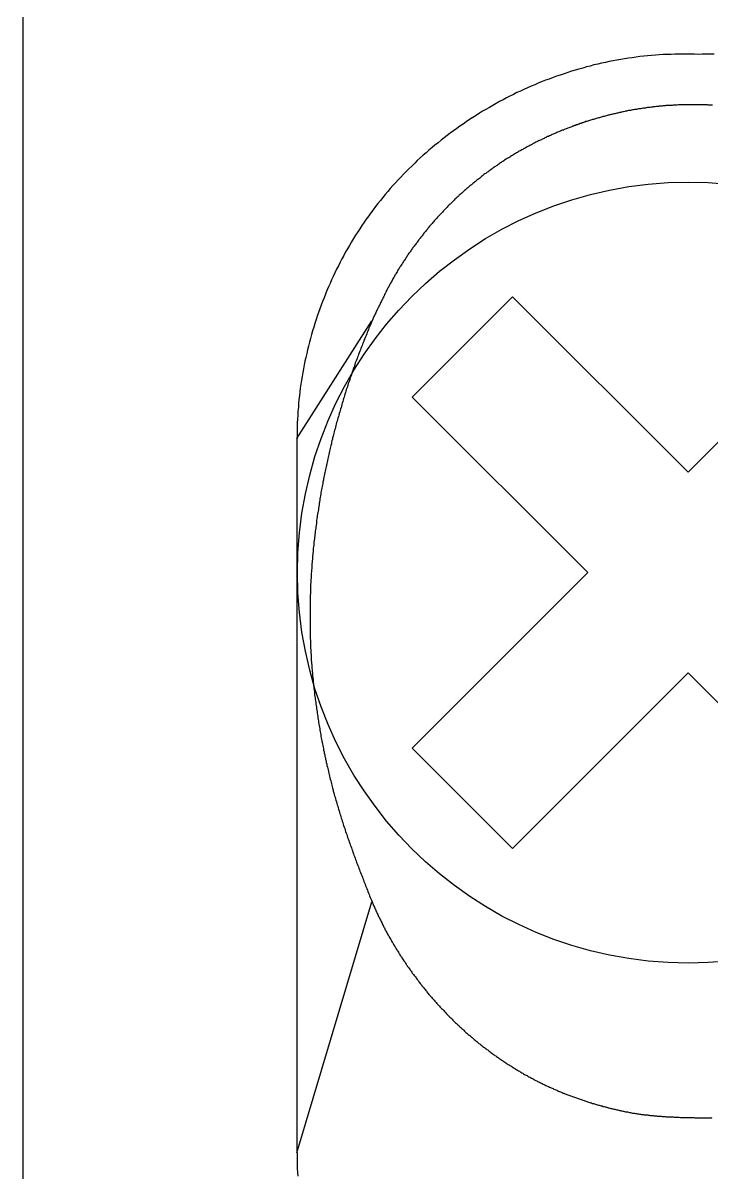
# Model space of a CAD drawing. Header units: millimetres. Extents: x 691 to 18605, y 670 to 10026.
# Drawn here: x 13432.33 to 13444.52, y 9720.44 to 9740.8 of the extents above; entities that cross this region are included whole.
import ezdxf

# ---------------------------------------------------------------- set-up
doc = ezdxf.new("R2010")
doc.units = ezdxf.units.MM

# ---------------------------------------------------------------- blocks, each defined once
blk = doc.blocks.new('FRENO DE BORNERA')
at = {"color": 251, "linetype": 'Continuous', "true_color": 0x636466}
for p, q in [((-2.3527, -28.4936), (-1.9017, -27.7852)), ((-2.3527, -32.7917), (-1.9017, -31.2802))]:
    blk.add_line(p, q, dxfattribs=at)
at = {"color": 9, "linetype": 'Continuous', "true_color": 0xc7c8ca}
blk.add_line((-2.3527, -28.4936), (-2.3527, -32.7917), dxfattribs=at)
blk.add_lwpolyline([(-4, 0), (4, 0), (4, -45), (-4, -45)], close=True, dxfattribs=at)
at = {"color": 9, "true_color": 0xc7c8ca}
for points in [[(-2.3523, -32.7911), (-2.3523, -32.8149), (-2.3523, -32.8387), (-2.3509, -32.8625), (-2.3509, -32.885), (-2.3496, -32.9088), (-2.3483, -32.9326)], [(0.1552, -26.1799), (0.1314, -26.1799), (0.1076, -26.1799), (0.0838, -26.1799), (0.0613, -26.1812), (0.0375, -26.1799), (0.0137, -26.1799), (-0.0101, -26.1799), (-0.0326, -26.1799), (-0.0564, -26.1799), (-0.0802, -26.1799), (-0.1027, -26.1812), (-0.1265, -26.1812), (-0.1503, -26.1826), (-0.1741, -26.1839), (-0.1966, -26.1852), (-0.2204, -26.1879), (-0.2442, -26.1905), (-0.2667, -26.1918), (-0.2905, -26.1945), (-0.313, -26.1984), (-0.3368, -26.2011), (-0.3593, -26.2037), (-0.3831, -26.2077), (-0.4055, -26.2117), (-0.4293, -26.2156), (-0.4518, -26.2196), (-0.4756, -26.2249), (-0.4981, -26.2302), (-0.5206, -26.2341), (-0.5444, -26.2394), (-0.5669, -26.2447), (-0.5894, -26.2513), (-0.6118, -26.2566), (-0.6343, -26.2632), (-0.6568, -26.2699), (-0.6793, -26.2765), (-0.7018, -26.2831), (-0.7243, -26.2897), (-0.7467, -26.2976), (-0.7692, -26.3056), (-0.7917, -26.3122), (-0.8129, -26.3201), (-0.8354, -26.3294), (-0.8578, -26.3373), (-0.879, -26.3452), (-0.9015, -26.3545), (-0.9226, -26.3637), (-0.9438, -26.373), (-0.9663, -26.3823), (-0.9874, -26.3915), (-1.0086, -26.4021), (-1.0298, -26.4114), (-1.0509, -26.4219), (-1.0721, -26.4325), (-1.0932, -26.4431), (-1.1131, -26.4537), (-1.1342, -26.4656), (-1.1554, -26.4762), (-1.1752, -26.4881), (-1.1951, -26.5), (-1.2162, -26.5119), (-1.2361, -26.5238), (-1.2559, -26.5357), (-1.2757, -26.5489), (-1.2956, -26.5608), (-1.3154, -26.574), (-1.3353, -26.5873), (-1.3538, -26.6005), (-1.3736, -26.6137), (-1.3921, -26.6269), (-1.412, -26.6415), (-1.4305, -26.6547), (-1.449, -26.6692), (-1.4675, -26.6838), (-1.486, -26.6983), (-1.5045, -26.7129), (-1.5231, -26.7274), (-1.5402, -26.742), (-1.5588, -26.7579), (-1.576, -26.7737), (-1.5931, -26.7883), (-1.6117, -26.8041), (-1.6289, -26.82), (-1.6447, -26.8359), (-1.6619, -26.8531), (-1.6791, -26.8689), (-1.695, -26.8861), (-1.7122, -26.902), (-1.728, -26.9192), (-1.7439, -26.9364), (-1.7598, -26.9536), (-1.7756, -26.9708), (-1.7915, -26.988), (-1.8061, -27.0065), (-1.8219, -27.0237), (-1.8365, -27.0422), (-1.851, -27.0607), (-1.8656, -27.0779), (-1.8801, -27.0964), (-1.8947, -27.1163), (-1.9079, -27.1348), (-1.9211, -27.1533), (-1.9357, -27.1718), (-1.9489, -27.1916), (-1.9621, -27.2115), (-1.9753, -27.23), (-1.9872, -27.2498), (-2.0005, -27.2697), (-2.0124, -27.2895), (-2.0243, -27.3093), (-2.0362, -27.3305), (-2.0481, -27.3503), (-2.06, -27.3702), (-2.0706, -27.3913), (-2.0825, -27.4112), (-2.093, -27.4323), (-2.1036, -27.4535), (-2.1142, -27.4746), (-2.1248, -27.4958), (-2.134, -27.517), (-2.1446, -27.5381), (-2.1539, -27.5593), (-2.1631, -27.5804), (-2.1724, -27.6029), (-2.1817, -27.6241), (-2.1896, -27.6453), (-2.1988, -27.6677), (-2.2068, -27.6902), (-2.2147, -27.7114), (-2.2227, -27.7339), (-2.2306, -27.7563), (-2.2372, -27.7775), (-2.2451, -27.8), (-2.2517, -27.8225), (-2.2584, -27.8449), (-2.265, -27.8674), (-2.2716, -27.8899), (-2.2769, -27.9137), (-2.2835, -27.9362), (-2.2888, -27.9587), (-2.2941, -27.9812), (-2.2994, -28.005), (-2.3046, -28.0275), (-2.3086, -28.0499), (-2.3139, -28.0737), (-2.3179, -28.0962), (-2.3218, -28.12), (-2.3258, -28.1425), (-2.3285, -28.1663), (-2.3324, -28.1888), (-2.3351, -28.2126), (-2.3377, -28.2364), (-2.3404, -28.2589), (-2.343, -28.2827), (-2.3443, -28.3065), (-2.347, -28.329), (-2.3483, -28.3528), (-2.3496, -28.3766), (-2.3509, -28.3991), (-2.3509, -28.4229), (-2.3523, -28.4467), (-2.3523, -28.4705), (-2.3523, -28.493)]]:
    blk.add_lwpolyline(points, dxfattribs=at)
at = {"color": 252, "true_color": 0x939598}
blk.add_lwpolyline([(0, -29.9036), (1.0556, -30.9592), (1.6594, -30.3554), (0.6038, -29.2998), (1.6594, -28.2442), (1.0556, -27.6405), (0, -28.6961), (-1.0556, -27.6405), (-1.6594, -28.2442), (-0.6038, -29.2998), (-1.6594, -30.3554), (-1.0556, -30.9592)], close=True, dxfattribs=at)
at = {"color": 251, "true_color": 0x636466}
for points in [[(0.0613, -26.4841, 0), (0.0547, -26.4841, 0), (0.0494, -26.4841, 0), (0.0428, -26.4841, 0), (0.0362, -26.4841, 0), (0.0309, -26.4841, 0), (0.0243, -26.4841, 0), (0.019, -26.4854, 0), (0.0124, -26.4854, 0), (0.0071, -26.4854, 0), (0.0005, -26.4854, 0), (-0.0048, -26.4854, 0), (-0.0114, -26.4854, 0), (-0.018, -26.4854, 0), (-0.0233, -26.4854, 0), (-0.0299, -26.4854, 0), (-0.0352, -26.4854, 0), (-0.0419, -26.4854, 0), (-0.0471, -26.4854, 0), (-0.0538, -26.4854, 0), (-0.059, -26.4854, 0), (-0.0657, -26.4867, 0), (-0.0723, -26.4867, 0), (-0.0776, -26.4867, 0), (-0.0842, -26.4867, 0), (-0.0895, -26.4867, 0), (-0.0961, -26.4881, 0), (-0.1014, -26.4881, 0), (-0.108, -26.4881, 0), (-0.1133, -26.4881, 0), (-0.1199, -26.4894, 0), (-0.1252, -26.4894, 0), (-0.1318, -26.4894, 0), (-0.1384, -26.4907, 0), (-0.1437, -26.4907, 0), (-0.1503, -26.4907, 0), (-0.1556, -26.492, 0), (-0.1622, -26.492, 0), (-0.1675, -26.4934, 0), (-0.1741, -26.4934, 0), (-0.1794, -26.4947, 0), (-0.186, -26.4947, 0), (-0.1913, -26.4947, 0), (-0.1979, -26.496, 0), (-0.2032, -26.496, 0), (-0.2098, -26.4973, 0), (-0.2151, -26.4986, 0), (-0.2217, -26.4986, 0), (-0.2283, -26.5, 0), (-0.2336, -26.5, 0), (-0.2402, -26.5013, 0), (-0.2455, -26.5013, 0), (-0.2521, -26.5026, 0), (-0.2574, -26.5039, 0), (-0.264, -26.5039, 0), (-0.2693, -26.5053, 0), (-0.2759, -26.5066, 0), (-0.2812, -26.5066, 0), (-0.2878, -26.5079, 0), (-0.2931, -26.5092, 0), (-0.2997, -26.5092, 0), (-0.305, -26.5105, 0), (-0.3116, -26.5119, 0), (-0.3169, -26.5132, 0), (-0.3235, -26.5132, 0), (-0.3288, -26.5145, 0), (-0.3354, -26.5158, 0), (-0.3407, -26.5172, 0), (-0.3473, -26.5185, 0), (-0.3526, -26.5198, 0), (-0.3593, -26.5198, 0), (-0.3645, -26.5211, 0), (-0.3698, -26.5224, 0), (-0.3764, -26.5238, 0), (-0.3817, -26.5251, 0), (-0.3883, -26.5264, 0), (-0.3936, -26.5277, 0), (-0.4002, -26.5291, 0), (-0.4055, -26.5304, 0), (-0.4122, -26.5317, 0), (-0.4174, -26.533, 0), (-0.4241, -26.5344, 0), (-0.4293, -26.5357, 0), (-0.4346, -26.537, 0), (-0.4412, -26.5383, 0), (-0.4465, -26.5396, 0), (-0.4531, -26.541, 0), (-0.4584, -26.5423, 0), (-0.4651, -26.5436, 0), (-0.4703, -26.5449, 0), (-0.4756, -26.5463, 0), (-0.4822, -26.5476, 0), (-0.4875, -26.5489, 0), (-0.4941, -26.5502, 0), (-0.4994, -26.5529, 0), (-0.506, -26.5542, 0), (-0.5113, -26.5555, 0), (-0.5166, -26.5568, 0), (-0.5232, -26.5582, 0), (-0.5285, -26.5608, 0), (-0.5338, -26.5621, 0), (-0.5404, -26.5634, 0), (-0.5457, -26.5648, 0), (-0.5523, -26.5674, 0), (-0.5576, -26.5687, 0), (-0.5629, -26.5701, 0), (-0.5695, -26.5727, 0), (-0.5748, -26.574, 0), (-0.5801, -26.5753, 0), (-0.5867, -26.578, 0), (-0.592, -26.5793, 0), (-0.5986, -26.5806, 0), (-0.6039, -26.5833, 0), (-0.6092, -26.5846, 0), (-0.6158, -26.5859, 0), (-0.6211, -26.5886, 0), (-0.6264, -26.5899, 0), (-0.633, -26.5925, 0), (-0.6383, -26.5939, 0), (-0.6436, -26.5965, 0), (-0.6489, -26.5978, 0), (-0.6555, -26.6005, 0), (-0.6608, -26.6018, 0), (-0.6661, -26.6044, 0), (-0.6727, -26.6058, 0), (-0.678, -26.6084, 0), (-0.6833, -26.6097, 0), (-0.6899, -26.6124, 0), (-0.6952, -26.6137, 0), (-0.7005, -26.6163, 0), (-0.7057, -26.619, 0), (-0.7124, -26.6203, 0), (-0.7176, -26.623, 0), (-0.7229, -26.6243, 0), (-0.7282, -26.6269, 0), (-0.7348, -26.6296, 0), (-0.7401, -26.6309, 0), (-0.7454, -26.6335, 0), (-0.7507, -26.6362, 0), (-0.7573, -26.6375, 0), (-0.7626, -26.6402, 0), (-0.7679, -26.6428, 0), (-0.7732, -26.6454, 0), (-0.7785, -26.6468, 0), (-0.7851, -26.6494, 0), (-0.7904, -26.6521, 0), (-0.7957, -26.6547, 0), (-0.801, -26.6573, 0), (-0.8063, -26.6587, 0), (-0.8129, -26.6613, 0), (-0.8182, -26.664, 0), (-0.8234, -26.6666, 0), (-0.8287, -26.6692, 0), (-0.834, -26.6719, 0), (-0.8393, -26.6745, 0), (-0.8459, -26.6759, 0), (-0.8512, -26.6785, 0), (-0.8565, -26.6811, 0), (-0.8618, -26.6838, 0), (-0.8671, -26.6864, 0), (-0.8724, -26.6891, 0), (-0.8777, -26.6917, 0), (-0.883, -26.6944, 0), (-0.8896, -26.697, 0), (-0.8949, -26.6997, 0), (-0.9002, -26.7023, 0), (-0.9054, -26.705, 0), (-0.9107, -26.7076, 0), (-0.916, -26.7102, 0), (-0.9213, -26.7129, 0), (-0.9266, -26.7155, 0), (-0.9319, -26.7182, 0), (-0.9372, -26.7221, 0), (-0.9425, -26.7248, 0), (-0.9478, -26.7274, 0), (-0.9531, -26.7301, 0), (-0.9583, -26.7327, 0), (-0.9636, -26.7354, 0), (-0.9689, -26.738, 0), (-0.9742, -26.742, 0), (-0.9795, -26.7446, 0), (-0.9848, -26.7473, 0), (-0.9901, -26.7499, 0), (-0.9954, -26.7526, 0), (-1.0007, -26.7565, 0), (-1.006, -26.7592, 0), (-1.0112, -26.7618, 0), (-1.0165, -26.7645, 0), (-1.0218, -26.7684, 0), (-1.0271, -26.7711, 0), (-1.0324, -26.7737, 0), (-1.0377, -26.7777, 0), (-1.043, -26.7803, 0), (-1.0483, -26.783, 0), (-1.0536, -26.7869, 0), (-1.0575, -26.7896, 0), (-1.0628, -26.7922, 0), (-1.0681, -26.7962, 0), (-1.0734, -26.7989, 0), (-1.0787, -26.8028, 0), (-1.084, -26.8055, 0), (-1.0893, -26.8081, 0), (-1.0946, -26.8121, 0), (-1.0985, -26.8147, 0), (-1.1038, -26.8187, 0), (-1.1091, -26.8213, 0), (-1.1144, -26.8253, 0), (-1.1197, -26.8279, 0), (-1.1237, -26.8319, 0), (-1.1289, -26.8346, 0), (-1.1342, -26.8385, 0), (-1.1395, -26.8412, 0), (-1.1448, -26.8451, 0), (-1.1488, -26.8491, 0), (-1.1541, -26.8518, 0), (-1.1594, -26.8557, 0), (-1.1647, -26.8584, 0), (-1.1686, -26.8623, 0), (-1.1739, -26.8663, 0), (-1.1792, -26.8689, 0), (-1.1845, -26.8729, 0), (-1.1885, -26.8756, 0), (-1.1937, -26.8795, 0), (-1.199, -26.8835, 0), (-1.203, -26.8875, 0), (-1.2083, -26.8901, 0), (-1.2136, -26.8941, 0), (-1.2176, -26.898, 0), (-1.2228, -26.9007, 0), (-1.2281, -26.9047, 0), (-1.2321, -26.9086, 0), (-1.2374, -26.9126, 0), (-1.2427, -26.9152, 0), (-1.2466, -26.9192, 0), (-1.2519, -26.9232, 0), (-1.2559, -26.9271, 0), (-1.2612, -26.9311, 0), (-1.2652, -26.9337, 0), (-1.2705, -26.9377, 0), (-1.2757, -26.9417, 0), (-1.2797, -26.9456, 0), (-1.285, -26.9496, 0), (-1.289, -26.9536, 0), (-1.2943, -26.9576, 0), (-1.2982, -26.9615, 0), (-1.3035, -26.9655, 0), (-1.3075, -26.9681, 0), (-1.3128, -26.9721, 0), (-1.3167, -26.9761, 0), (-1.322, -26.98, 0), (-1.326, -26.984, 0), (-1.3313, -26.988, 0), (-1.3353, -26.9919, 0), (-1.3392, -26.9959, 0), (-1.3445, -26.9999, 0), (-1.3485, -27.0038, 0), (-1.3538, -27.0078, 0), (-1.3577, -27.0118, 0), (-1.3617, -27.0157, 0), (-1.367, -27.0197, 0), (-1.371, -27.025, 0), (-1.3763, -27.029, 0), (-1.3802, -27.0329, 0), (-1.3842, -27.0369, 0), (-1.3895, -27.0409, 0), (-1.3934, -27.0448, 0), (-1.3974, -27.0488, 0), (-1.4027, -27.0528, 0), (-1.4067, -27.0581, 0), (-1.4106, -27.062, 0), (-1.4146, -27.066, 0), (-1.4199, -27.07, 0), (-1.4239, -27.0739, 0), (-1.4278, -27.0779, 0), (-1.4318, -27.0832, 0), (-1.4371, -27.0872, 0), (-1.4411, -27.0911, 0), (-1.445, -27.0951, 0), (-1.449, -27.1004, 0), (-1.453, -27.1043, 0), (-1.4569, -27.1083, 0), (-1.4622, -27.1123, 0), (-1.4662, -27.1176, 0), (-1.4702, -27.1215, 0), (-1.4741, -27.1255, 0), (-1.4781, -27.1308, 0), (-1.4821, -27.1348, 0), (-1.486, -27.1387, 0), (-1.4913, -27.144, 0), (-1.4953, -27.148, 0), (-1.4992, -27.152, 0), (-1.5032, -27.1572, 0), (-1.5072, -27.1612, 0), (-1.5111, -27.1665, 0), (-1.5151, -27.1705, 0), (-1.5191, -27.1744, 0), (-1.5231, -27.1797, 0), (-1.527, -27.1837, 0), (-1.531, -27.189, 0), (-1.535, -27.193, 0), (-1.5389, -27.1982, 0), (-1.5429, -27.2022, 0), (-1.5469, -27.2062, 0), (-1.5508, -27.2115, 0), (-1.5548, -27.2154, 0), (-1.5588, -27.2207, 0), (-1.5627, -27.2247, 0), (-1.5654, -27.23, 0), (-1.5693, -27.234, 0), (-1.5733, -27.2392, 0), (-1.5773, -27.2445, 0), (-1.5812, -27.2485, 0), (-1.5852, -27.2538, 0), (-1.5892, -27.2578, 0), (-1.5931, -27.263, 0), (-1.5958, -27.267, 0), (-1.5998, -27.2723, 0), (-1.6037, -27.2763, 0), (-1.6077, -27.2816, 0), (-1.6117, -27.2869, 0), (-1.6156, -27.2908, 0), (-1.6183, -27.2961, 0), (-1.6222, -27.3001, 0), (-1.6262, -27.3054, 0), (-1.6302, -27.3107, 0), (-1.6328, -27.3146, 0), (-1.6368, -27.3199, 0), (-1.6408, -27.3252, 0), (-1.6447, -27.3292, 0), (-1.6474, -27.3345, 0), (-1.6513, -27.3398, 0), (-1.6553, -27.3437, 0), (-1.6579, -27.349, 0), (-1.6619, -27.3543, 0), (-1.6659, -27.3596, 0), (-1.6685, -27.3636, 0), (-1.6725, -27.3688, 0), (-1.6751, -27.3741, 0), (-1.6791, -27.3781, 0), (-1.6831, -27.3834, 0), (-1.6857, -27.3887, 0), (-1.6897, -27.394, 0), (-1.6923, -27.3993, 0), (-1.6963, -27.4032, 0), (-1.6989, -27.4085, 0), (-1.7029, -27.4138, 0), (-1.7056, -27.4191, 0), (-1.7095, -27.4244, 0), (-1.7122, -27.4284, 0), (-1.7161, -27.4337, 0), (-1.7188, -27.4389, 0), (-1.7227, -27.4442, 0), (-1.7254, -27.4495, 0), (-1.7294, -27.4548, 0), (-1.732, -27.4588, 0), (-1.736, -27.4641, 0), (-1.7386, -27.4694, 0), (-1.7413, -27.4746, 0), (-1.7452, -27.4799, 0), (-1.7479, -27.4852, 0), (-1.7505, -27.4905, 0), (-1.7545, -27.4958, 0), (-1.7571, -27.5011, 0), (-1.7598, -27.5064, 0), (-1.7637, -27.5104, 0), (-1.7664, -27.5156, 0), (-1.769, -27.5209, 0), (-1.7717, -27.5262, 0), (-1.7756, -27.5315, 0), (-1.7783, -27.5368, 0), (-1.7809, -27.5421, 0), (-1.7836, -27.5474, 0), (-1.7862, -27.5527, 0), (-1.7902, -27.558, 0), (-1.7928, -27.5633, 0), (-1.7955, -27.5685, 0), (-1.7981, -27.5738, 0), (-1.8008, -27.5791, 0), (-1.8034, -27.5844, 0), (-1.8061, -27.5897, 0), (-1.81, -27.595, 0), (-1.8127, -27.6003, 0), (-1.8153, -27.6056, 0), (-1.818, -27.6109, 0), (-1.8206, -27.6175, 0), (-1.8233, -27.6228, 0), (-1.8259, -27.6281, 0), (-1.8285, -27.6333, 0), (-1.8312, -27.6386, 0), (-1.8338, -27.6439, 0), (-1.8365, -27.6492, 0), (-1.8391, -27.6545, 0), (-1.8418, -27.6598, 0), (-1.8444, -27.6651, 0), (-1.8471, -27.6704, 0), (-1.8497, -27.6757, 0), (-1.8524, -27.6823, 0), (-1.855, -27.6876, 0), (-1.8576, -27.6929, 0), (-1.8603, -27.6982, 0), (-1.8629, -27.7034, 0), (-1.8656, -27.7087, 0), (-1.8682, -27.714, 0), (-1.8709, -27.7193, 0), (-1.8735, -27.7246, 0), (-1.8762, -27.7312, 0), (-1.8788, -27.7365, 0), (-1.8814, -27.7418, 0), (-1.8841, -27.7471, 0), (-1.8867, -27.7524, 0), (-1.8894, -27.7577, 0), (-1.892, -27.763, 0), (-1.8947, -27.7682, 0), (-1.896, -27.7749, 0), (-1.8986, -27.7801, 0), (-1.9013, -27.7854, 0)], [(0.1459, -26.4867, 0), (0.1393, -26.4867, 0), (0.1327, -26.4867, 0), (0.1274, -26.4867, 0), (0.1208, -26.4867, 0), (0.1155, -26.4854, 0), (0.1089, -26.4854, 0), (0.1036, -26.4854, 0), (0.097, -26.4854, 0), (0.0904, -26.4854, 0), (0.0851, -26.4854, 0), (0.0785, -26.4854, 0), (0.0732, -26.4854, 0), (0.0666, -26.4854, 0), (0.0613, -26.4841, 0)], [(-1.9013, -27.7854, 0), (-1.9053, -27.7934, 0), (-1.9092, -27.8026, 0), (-1.9119, -27.8119, 0), (-1.9158, -27.8198, 0), (-1.9198, -27.8291, 0), (-1.9224, -27.837, 0), (-1.9264, -27.8463, 0), (-1.9304, -27.8542, 0), (-1.933, -27.8635, 0), (-1.937, -27.8727, 0), (-1.941, -27.8807, 0), (-1.9436, -27.8899, 0), (-1.9476, -27.8978, 0), (-1.9515, -27.9071, 0), (-1.9542, -27.9164, 0), (-1.9582, -27.9243, 0), (-1.9608, -27.9336, 0), (-1.9648, -27.9415, 0), (-1.9687, -27.9507, 0), (-1.9714, -27.96, 0), (-1.9753, -27.9679, 0), (-1.978, -27.9772, 0), (-1.982, -27.9865, 0), (-1.9846, -27.9944, 0), (-1.9886, -28.0036, 0), (-1.9912, -28.0116, 0), (-1.9952, -28.0208, 0), (-1.9978, -28.0301, 0), (-2.0018, -28.038, 0), (-2.0044, -28.0473, 0), (-2.0071, -28.0565, 0), (-2.0111, -28.0658, 0), (-2.0137, -28.0737, 0), (-2.0163, -28.083, 0), (-2.0203, -28.0923, 0), (-2.023, -28.1002, 0), (-2.0256, -28.1094, 0), (-2.0296, -28.1187, 0), (-2.0322, -28.1266, 0), (-2.0349, -28.1359, 0), (-2.0375, -28.1452, 0), (-2.0415, -28.1544, 0), (-2.0441, -28.1623, 0), (-2.0468, -28.1716, 0), (-2.0494, -28.1809, 0), (-2.0521, -28.1901, 0), (-2.056, -28.1981, 0), (-2.0587, -28.2073, 0), (-2.0613, -28.2166, 0), (-2.064, -28.2258, 0), (-2.0666, -28.2351, 0), (-2.0692, -28.243, 0), (-2.0719, -28.2523, 0), (-2.0745, -28.2615, 0), (-2.0772, -28.2708, 0), (-2.0798, -28.2801, 0), (-2.0825, -28.288, 0), (-2.0851, -28.2972, 0), (-2.0878, -28.3065, 0), (-2.0904, -28.3158, 0), (-2.093, -28.325, 0), (-2.0957, -28.333, 0), (-2.0983, -28.3422, 0), (-2.101, -28.3515, 0), (-2.1036, -28.3607, 0), (-2.1063, -28.37, 0), (-2.1089, -28.3792, 0), (-2.1116, -28.3885, 0), (-2.1142, -28.3964, 0), (-2.1169, -28.4057, 0), (-2.1182, -28.4149, 0), (-2.1208, -28.4242, 0), (-2.1235, -28.4335, 0), (-2.1261, -28.4427, 0), (-2.1288, -28.452, 0), (-2.1301, -28.4599, 0), (-2.1327, -28.4692, 0), (-2.1354, -28.4784, 0), (-2.138, -28.4877, 0), (-2.1393, -28.4969, 0), (-2.142, -28.5062, 0), (-2.1446, -28.5155, 0), (-2.1459, -28.5247, 0), (-2.1486, -28.534, 0), (-2.1512, -28.5419, 0), (-2.1526, -28.5512, 0), (-2.1552, -28.5604, 0), (-2.1579, -28.5697, 0), (-2.1592, -28.5789, 0), (-2.1618, -28.5882, 0), (-2.1631, -28.5975, 0), (-2.1658, -28.6067, 0), (-2.1671, -28.616, 0), (-2.1698, -28.6252, 0), (-2.1711, -28.6345, 0), (-2.1737, -28.6437, 0), (-2.175, -28.653, 0), (-2.1777, -28.6623, 0), (-2.179, -28.6702, 0), (-2.1817, -28.6794, 0), (-2.183, -28.6887, 0), (-2.1856, -28.698, 0), (-2.1869, -28.7072, 0), (-2.1883, -28.7165, 0), (-2.1909, -28.7257, 0), (-2.1922, -28.735, 0), (-2.1936, -28.7442, 0), (-2.1962, -28.7535, 0), (-2.1975, -28.7628, 0), (-2.1988, -28.772, 0), (-2.2015, -28.7813, 0), (-2.2028, -28.7905, 0), (-2.2041, -28.7998, 0), (-2.2068, -28.8091, 0), (-2.2081, -28.8183, 0), (-2.2094, -28.8276, 0), (-2.2108, -28.8368, 0), (-2.2121, -28.8461, 0), (-2.2147, -28.8553, 0), (-2.216, -28.8646, 0), (-2.2174, -28.8739, 0), (-2.2187, -28.8831, 0), (-2.22, -28.8924, 0), (-2.2213, -28.9016, 0), (-2.2227, -28.9109, 0), (-2.224, -28.9201, 0), (-2.2253, -28.9294, 0), (-2.2266, -28.9387, 0), (-2.2293, -28.9479, 0), (-2.2306, -28.9572, 0), (-2.2319, -28.9664, 0), (-2.2332, -28.9757, 0), (-2.2346, -28.9849, 0), (-2.2346, -28.9942, 0), (-2.2359, -29.0035, 0), (-2.2372, -29.014, 0), (-2.2385, -29.0233, 0), (-2.2398, -29.0326, 0), (-2.2412, -29.0418, 0), (-2.2425, -29.0511, 0), (-2.2438, -29.0603, 0), (-2.2451, -29.0696, 0), (-2.2451, -29.0788, 0), (-2.2465, -29.0881, 0), (-2.2478, -29.0974, 0), (-2.2491, -29.1066, 0), (-2.2504, -29.1159, 0), (-2.2504, -29.1251, 0), (-2.2517, -29.1344, 0), (-2.2531, -29.1436, 0), (-2.2544, -29.1529, 0), (-2.2544, -29.1622, 0), (-2.2557, -29.1727, 0), (-2.257, -29.182, 0), (-2.257, -29.1913, 0), (-2.2584, -29.2005, 0), (-2.2597, -29.2098, 0), (-2.2597, -29.219, 0), (-2.261, -29.2283, 0), (-2.261, -29.2375, 0), (-2.2623, -29.2468, 0), (-2.2623, -29.2561, 0), (-2.2637, -29.2653, 0), (-2.2637, -29.2746, 0), (-2.265, -29.2838, 0), (-2.265, -29.2944, 0), (-2.2663, -29.3037, 0), (-2.2663, -29.3129, 0), (-2.2676, -29.3222, 0), (-2.2676, -29.3314, 0), (-2.2689, -29.3407, 0), (-2.2689, -29.35, 0), (-2.2689, -29.3592, 0), (-2.2703, -29.3685, 0), (-2.2703, -29.3777, 0), (-2.2703, -29.3883, 0), (-2.2716, -29.3976, 0), (-2.2716, -29.4068, 0), (-2.2716, -29.4161, 0), (-2.2716, -29.4253, 0), (-2.2729, -29.4346, 0), (-2.2729, -29.4439, 0), (-2.2729, -29.4531, 0), (-2.2729, -29.4624, 0), (-2.2729, -29.4716, 0), (-2.2742, -29.4822, 0), (-2.2742, -29.4915, 0), (-2.2742, -29.5007, 0), (-2.2742, -29.51, 0), (-2.2742, -29.5192, 0), (-2.2742, -29.5285, 0), (-2.2742, -29.5377, 0), (-2.2742, -29.547, 0), (-2.2742, -29.5563, 0), (-2.2742, -29.5655, 0), (-2.2742, -29.5761, 0), (-2.2742, -29.5854, 0), (-2.2742, -29.5946, 0), (-2.2742, -29.6039, 0), (-2.2742, -29.6131, 0), (-2.2742, -29.6224, 0), (-2.2742, -29.6316, 0), (-2.2742, -29.6409, 0), (-2.2742, -29.6502, 0), (-2.2729, -29.6607, 0), (-2.2729, -29.67, 0), (-2.2729, -29.6793, 0), (-2.2729, -29.6885, 0), (-2.2729, -29.6978, 0), (-2.2716, -29.707, 0), (-2.2716, -29.7163, 0), (-2.2716, -29.7255, 0), (-2.2703, -29.7348, 0), (-2.2703, -29.7441, 0), (-2.2703, -29.7546, 0), (-2.2689, -29.7639, 0), (-2.2689, -29.7732, 0), (-2.2689, -29.7824, 0), (-2.2676, -29.7917, 0), (-2.2676, -29.8009, 0), (-2.2663, -29.8102, 0), (-2.2663, -29.8194, 0), (-2.2663, -29.8287, 0), (-2.265, -29.838, 0), (-2.265, -29.8472, 0), (-2.2637, -29.8565, 0), (-2.2623, -29.8671, 0), (-2.2623, -29.8763, 0), (-2.261, -29.8856, 0), (-2.261, -29.8948, 0), (-2.2597, -29.9041, 0), (-2.2584, -29.9133, 0), (-2.2584, -29.9226, 0), (-2.257, -29.9319, 0), (-2.2557, -29.9411, 0), (-2.2557, -29.9504, 0), (-2.2544, -29.9596, 0), (-2.2531, -29.9689, 0), (-2.2531, -29.9781, 0), (-2.2517, -29.9887, 0), (-2.2504, -29.998, 0), (-2.2491, -30.0072, 0), (-2.2478, -30.0165, 0), (-2.2478, -30.0258, 0), (-2.2465, -30.035, 0), (-2.2451, -30.0443, 0), (-2.2438, -30.0535, 0), (-2.2425, -30.0628, 0), (-2.2412, -30.072, 0), (-2.2398, -30.0813, 0), (-2.2385, -30.0906, 0), (-2.2372, -30.0998, 0), (-2.2359, -30.1091, 0), (-2.2346, -30.1183, 0), (-2.2332, -30.1276, 0), (-2.2319, -30.1368, 0), (-2.2306, -30.1461, 0), (-2.2293, -30.1554, 0), (-2.2279, -30.1646, 0), (-2.2266, -30.1739, 0), (-2.2253, -30.1831, 0), (-2.224, -30.1924, 0), (-2.2227, -30.2016, 0), (-2.2213, -30.2109, 0), (-2.2187, -30.2202, 0), (-2.2174, -30.2294, 0), (-2.216, -30.2387, 0), (-2.2147, -30.2479, 0), (-2.2134, -30.2572, 0), (-2.2108, -30.2664, 0), (-2.2094, -30.2757, 0), (-2.2081, -30.285, 0), (-2.2068, -30.2942, 0), (-2.2041, -30.3035, 0), (-2.2028, -30.3127, 0), (-2.2015, -30.322, 0), (-2.1988, -30.3312, 0), (-2.1975, -30.3405, 0), (-2.1949, -30.3498, 0), (-2.1936, -30.359, 0), (-2.1922, -30.3683, 0), (-2.1896, -30.3775, 0), (-2.1883, -30.3868, 0), (-2.1856, -30.3961, 0), (-2.1843, -30.4053, 0), (-2.1817, -30.4146, 0), (-2.1803, -30.4238, 0), (-2.1777, -30.4331, 0), (-2.1764, -30.4423, 0), (-2.1737, -30.4516, 0), (-2.1724, -30.4609, 0), (-2.1698, -30.4701, 0), (-2.1671, -30.4794, 0), (-2.1658, -30.4873, 0), (-2.1631, -30.4966, 0), (-2.1618, -30.5058, 0), (-2.1592, -30.5151, 0), (-2.1565, -30.5243, 0), (-2.1552, -30.5336, 0), (-2.1526, -30.5428, 0), (-2.1499, -30.5521, 0), (-2.1473, -30.5614, 0), (-2.1459, -30.5706, 0), (-2.1433, -30.5786, 0), (-2.1407, -30.5878, 0), (-2.138, -30.5971, 0), (-2.1354, -30.6063, 0), (-2.134, -30.6156, 0), (-2.1314, -30.6248, 0), (-2.1288, -30.6341, 0), (-2.1261, -30.642, 0), (-2.1235, -30.6513, 0), (-2.1208, -30.6606, 0), (-2.1182, -30.6698, 0), (-2.1155, -30.6791, 0), (-2.1129, -30.6883, 0), (-2.1102, -30.6963, 0), (-2.1076, -30.7055, 0), (-2.105, -30.7148, 0), (-2.1023, -30.724, 0), (-2.0997, -30.7333, 0), (-2.097, -30.7425, 0), (-2.0944, -30.7505, 0), (-2.0917, -30.7597, 0), (-2.0891, -30.769, 0), (-2.0864, -30.7783, 0), (-2.0838, -30.7862, 0), (-2.0811, -30.7954, 0), (-2.0772, -30.8047, 0), (-2.0745, -30.814, 0), (-2.0719, -30.8219, 0), (-2.0692, -30.8312, 0), (-2.0653, -30.8404, 0), (-2.0626, -30.8497, 0), (-2.06, -30.8576, 0), (-2.0573, -30.8669, 0), (-2.0534, -30.8761, 0), (-2.0507, -30.8841, 0), (-2.0481, -30.8933, 0), (-2.0441, -30.9026, 0), (-2.0415, -30.9118, 0), (-2.0388, -30.9198, 0), (-2.0349, -30.929, 0), (-2.0322, -30.9383, 0), (-2.0296, -30.9462, 0), (-2.0256, -30.9555, 0), (-2.023, -30.9647, 0), (-2.019, -30.9727, 0), (-2.0163, -30.9819, 0), (-2.0124, -30.9912, 0), (-2.0097, -30.9991, 0), (-2.0071, -31.0084, 0), (-2.0031, -31.0176, 0), (-2.0005, -31.0256, 0), (-1.9965, -31.0348, 0), (-1.9939, -31.0441, 0), (-1.9899, -31.052, 0), (-1.9872, -31.0613, 0), (-1.9833, -31.0705, 0), (-1.9806, -31.0785, 0), (-1.9767, -31.0877, 0), (-1.974, -31.097, 0), (-1.9701, -31.1049, 0), (-1.9661, -31.1142, 0), (-1.9634, -31.1221, 0), (-1.9595, -31.1314, 0), (-1.9568, -31.1406, 0), (-1.9529, -31.1486, 0), (-1.9502, -31.1578, 0), (-1.9463, -31.1671, 0), (-1.9423, -31.175, 0), (-1.9396, -31.1843, 0), (-1.9357, -31.1922, 0), (-1.933, -31.2015, 0), (-1.9291, -31.2107, 0), (-1.9264, -31.2186, 0), (-1.9224, -31.2279, 0), (-1.9185, -31.2358, 0), (-1.9158, -31.2451, 0), (-1.9119, -31.2544, 0), (-1.9092, -31.2623, 0), (-1.9053, -31.2715, 0), (-1.9013, -31.2808, 0)], [(-1.9013, -31.2808, 0), (-1.8986, -31.2861, 0), (-1.8973, -31.2914, 0), (-1.8947, -31.2967, 0), (-1.892, -31.302, 0), (-1.8894, -31.3073, 0), (-1.8867, -31.3125, 0), (-1.8841, -31.3192, 0), (-1.8814, -31.3244, 0), (-1.8788, -31.3297, 0), (-1.8775, -31.335, 0), (-1.8748, -31.3403, 0), (-1.8722, -31.3456, 0), (-1.8695, -31.3509, 0), (-1.8669, -31.3575, 0), (-1.8643, -31.3628, 0), (-1.8616, -31.3681, 0), (-1.859, -31.3734, 0), (-1.8563, -31.3787, 0), (-1.8537, -31.384, 0), (-1.851, -31.3892, 0), (-1.8484, -31.3945, 0), (-1.8457, -31.3998, 0), (-1.8431, -31.4051, 0), (-1.8405, -31.4117, 0), (-1.8378, -31.417, 0), (-1.8352, -31.4223, 0), (-1.8325, -31.4276, 0), (-1.8299, -31.4329, 0), (-1.8272, -31.4382, 0), (-1.8246, -31.4435, 0), (-1.8219, -31.4488, 0), (-1.818, -31.4541, 0), (-1.8153, -31.4593, 0), (-1.8127, -31.4646, 0), (-1.81, -31.4699, 0), (-1.8074, -31.4752, 0), (-1.8047, -31.4805, 0), (-1.8008, -31.4858, 0), (-1.7981, -31.4911, 0), (-1.7955, -31.4964, 0), (-1.7928, -31.5017, 0), (-1.7889, -31.507, 0), (-1.7862, -31.5122, 0), (-1.7836, -31.5175, 0), (-1.7809, -31.5228, 0), (-1.777, -31.5268, 0), (-1.7743, -31.5321, 0), (-1.7717, -31.5374, 0), (-1.7677, -31.5427, 0), (-1.7651, -31.5479, 0), (-1.7624, -31.5532, 0), (-1.7585, -31.5585, 0), (-1.7558, -31.5638, 0), (-1.7518, -31.5691, 0), (-1.7492, -31.5744, 0), (-1.7466, -31.5784, 0), (-1.7426, -31.5837, 0), (-1.7399, -31.5889, 0), (-1.736, -31.5942, 0), (-1.7333, -31.5995, 0), (-1.7294, -31.6048, 0), (-1.7267, -31.6101, 0), (-1.7241, -31.6141, 0), (-1.7201, -31.6194, 0), (-1.7175, -31.6247, 0), (-1.7135, -31.6299, 0), (-1.7108, -31.6352, 0), (-1.7069, -31.6392, 0), (-1.7029, -31.6445, 0), (-1.7003, -31.6498, 0), (-1.6963, -31.6551, 0), (-1.6937, -31.659, 0), (-1.6897, -31.6643, 0), (-1.687, -31.6696, 0), (-1.6831, -31.6749, 0), (-1.6791, -31.6789, 0), (-1.6765, -31.6842, 0), (-1.6725, -31.6895, 0), (-1.6698, -31.6947, 0), (-1.6659, -31.6987, 0), (-1.6619, -31.704, 0), (-1.6593, -31.7093, 0), (-1.6553, -31.7133, 0), (-1.6513, -31.7186, 0), (-1.6487, -31.7238, 0), (-1.6447, -31.7278, 0), (-1.6408, -31.7331, 0), (-1.6368, -31.7384, 0), (-1.6341, -31.7424, 0), (-1.6302, -31.7476, 0), (-1.6262, -31.7529, 0), (-1.6222, -31.7569, 0), (-1.6196, -31.7622, 0), (-1.6156, -31.7662, 0), (-1.6117, -31.7715, 0), (-1.6077, -31.7767, 0), (-1.6037, -31.7807, 0), (-1.6011, -31.786, 0), (-1.5971, -31.79, 0), (-1.5931, -31.7953, 0), (-1.5892, -31.7992, 0), (-1.5852, -31.8045, 0), (-1.5812, -31.8085, 0), (-1.5773, -31.8138, 0), (-1.5746, -31.8191, 0), (-1.5707, -31.823, 0), (-1.5667, -31.8283, 0), (-1.5627, -31.8323, 0), (-1.5588, -31.8376, 0), (-1.5548, -31.8415, 0), (-1.5508, -31.8455, 0), (-1.5469, -31.8508, 0), (-1.5429, -31.8548, 0), (-1.5389, -31.8601, 0), (-1.535, -31.864, 0), (-1.531, -31.8693, 0), (-1.527, -31.8733, 0), (-1.5231, -31.8786, 0), (-1.5191, -31.8825, 0), (-1.5151, -31.8865, 0), (-1.5111, -31.8918, 0), (-1.5072, -31.8958, 0), (-1.5032, -31.9011, 0), (-1.4992, -31.905, 0), (-1.4953, -31.909, 0), (-1.4913, -31.9143, 0), (-1.4873, -31.9182, 0), (-1.4834, -31.9222, 0), (-1.4781, -31.9275, 0), (-1.4741, -31.9315, 0), (-1.4702, -31.9354, 0), (-1.4662, -31.9407, 0), (-1.4622, -31.9447, 0), (-1.4582, -31.9487, 0), (-1.4543, -31.954, 0), (-1.449, -31.9579, 0), (-1.445, -31.9619, 0), (-1.4411, -31.9659, 0), (-1.4371, -31.9711, 0), (-1.4331, -31.9751, 0), (-1.4278, -31.9791, 0), (-1.4239, -31.9831, 0), (-1.4199, -31.987, 0), (-1.4159, -31.9923, 0), (-1.412, -31.9963, 0), (-1.4067, -32.0002, 0), (-1.4027, -32.0042, 0), (-1.3987, -32.0082, 0), (-1.3934, -32.0121, 0), (-1.3895, -32.0174, 0), (-1.3855, -32.0214, 0), (-1.3802, -32.0254, 0), (-1.3763, -32.0293, 0), (-1.3723, -32.0333, 0), (-1.367, -32.0373, 0), (-1.363, -32.0412, 0), (-1.3591, -32.0452, 0), (-1.3538, -32.0492, 0), (-1.3498, -32.0531, 0), (-1.3458, -32.0584, 0), (-1.3405, -32.0624, 0), (-1.3366, -32.0664, 0), (-1.3313, -32.0703, 0), (-1.3273, -32.0743, 0), (-1.3234, -32.0783, 0), (-1.3181, -32.0822, 0), (-1.3141, -32.0862, 0), (-1.3088, -32.0902, 0), (-1.3048, -32.0941, 0), (-1.2995, -32.0981, 0), (-1.2956, -32.1008, 0), (-1.2903, -32.1047, 0), (-1.2863, -32.1087, 0), (-1.281, -32.1127, 0), (-1.2771, -32.1166, 0), (-1.2718, -32.1206, 0), (-1.2678, -32.1246, 0), (-1.2625, -32.1285, 0), (-1.2586, -32.1325, 0), (-1.2533, -32.1351, 0), (-1.2493, -32.1391, 0), (-1.244, -32.1431, 0), (-1.2387, -32.147, 0), (-1.2347, -32.151, 0), (-1.2295, -32.155, 0), (-1.2255, -32.1576, 0), (-1.2202, -32.1616, 0), (-1.2149, -32.1656, 0), (-1.2109, -32.1695, 0), (-1.2057, -32.1722, 0), (-1.2017, -32.1761, 0), (-1.1964, -32.1801, 0), (-1.1911, -32.1841, 0), (-1.1871, -32.1867, 0), (-1.1818, -32.1907, 0), (-1.1766, -32.1947, 0), (-1.1726, -32.1973, 0), (-1.1673, -32.2013, 0), (-1.162, -32.2052, 0), (-1.1567, -32.2079, 0), (-1.1528, -32.2118, 0), (-1.1475, -32.2158, 0), (-1.1422, -32.2185, 0), (-1.1382, -32.2224, 0), (-1.1329, -32.2251, 0), (-1.1276, -32.229, 0), (-1.1223, -32.233, 0), (-1.117, -32.2356, 0), (-1.1131, -32.2396, 0), (-1.1078, -32.2423, 0), (-1.1025, -32.2462, 0), (-1.0972, -32.2489, 0), (-1.0919, -32.2528, 0), (-1.0879, -32.2555, 0), (-1.0827, -32.2595, 0), (-1.0774, -32.2621, 0), (-1.0721, -32.2661, 0), (-1.0668, -32.2687, 0), (-1.0615, -32.2714, 0), (-1.0575, -32.2753, 0), (-1.0522, -32.278, 0), (-1.047, -32.2819, 0), (-1.0417, -32.2846, 0), (-1.0364, -32.2872, 0), (-1.0311, -32.2912, 0), (-1.0258, -32.2938, 0), (-1.0205, -32.2978, 0), (-1.0152, -32.3005, 0), (-1.0112, -32.3031, 0), (-1.006, -32.3057, 0), (-1.0007, -32.3097, 0), (-0.9954, -32.3124, 0), (-0.9901, -32.315, 0), (-0.9848, -32.319, 0), (-0.9795, -32.3216, 0), (-0.9742, -32.3243, 0), (-0.9689, -32.3269, 0), (-0.9636, -32.3295, 0), (-0.9583, -32.3335, 0), (-0.9531, -32.3362, 0), (-0.9478, -32.3388, 0), (-0.9425, -32.3414, 0), (-0.9372, -32.3441, 0), (-0.9319, -32.3467, 0), (-0.9266, -32.3507, 0), (-0.9213, -32.3534, 0), (-0.916, -32.356, 0), (-0.9107, -32.3586, 0), (-0.9054, -32.3613, 0), (-0.9002, -32.3639, 0), (-0.8935, -32.3666, 0), (-0.8883, -32.3692, 0), (-0.883, -32.3719, 0), (-0.8777, -32.3745, 0), (-0.8724, -32.3772, 0), (-0.8671, -32.3798, 0), (-0.8618, -32.3824, 0), (-0.8565, -32.3851, 0), (-0.8512, -32.3877, 0), (-0.8459, -32.3904, 0), (-0.8393, -32.393, 0), (-0.834, -32.3957, 0), (-0.8287, -32.3983, 0), (-0.8234, -32.3996, 0), (-0.8182, -32.4023, 0), (-0.8129, -32.4049, 0), (-0.8076, -32.4076, 0), (-0.801, -32.4102, 0), (-0.7957, -32.4129, 0), (-0.7904, -32.4142, 0), (-0.7851, -32.4168, 0), (-0.7798, -32.4195, 0), (-0.7732, -32.4221, 0), (-0.7679, -32.4248, 0), (-0.7626, -32.4261, 0), (-0.7573, -32.4287, 0), (-0.752, -32.4314, 0), (-0.7454, -32.4327, 0), (-0.7401, -32.4353, 0), (-0.7348, -32.438, 0), (-0.7296, -32.4393, 0), (-0.7229, -32.442, 0), (-0.7176, -32.4446, 0), (-0.7124, -32.4459, 0), (-0.7071, -32.4486, 0), (-0.7005, -32.4512, 0), (-0.6952, -32.4525, 0), (-0.6899, -32.4552, 0), (-0.6846, -32.4565, 0), (-0.678, -32.4592, 0), (-0.6727, -32.4605, 0), (-0.6674, -32.4631, 0), (-0.6608, -32.4644, 0), (-0.6555, -32.4671, 0), (-0.6502, -32.4684, 0), (-0.6436, -32.4711, 0), (-0.6383, -32.4724, 0), (-0.633, -32.475, 0), (-0.6264, -32.4763, 0), (-0.6211, -32.479, 0), (-0.6158, -32.4803, 0), (-0.6092, -32.483, 0), (-0.6039, -32.4843, 0), (-0.5986, -32.4856, 0), (-0.592, -32.4882, 0), (-0.5867, -32.4896, 0), (-0.5814, -32.4909, 0), (-0.5748, -32.4935, 0), (-0.5695, -32.4949, 0), (-0.5642, -32.4962, 0), (-0.5576, -32.4988, 0), (-0.5523, -32.5001, 0), (-0.5457, -32.5015, 0), (-0.5404, -32.5041, 0), (-0.5351, -32.5054, 0), (-0.5285, -32.5068, 0), (-0.5232, -32.5081, 0), (-0.518, -32.5094, 0), (-0.5113, -32.5121, 0), (-0.506, -32.5134, 0), (-0.4994, -32.5147, 0), (-0.4941, -32.516, 0), (-0.4889, -32.5173, 0), (-0.4822, -32.52, 0), (-0.477, -32.5213, 0), (-0.4703, -32.5226, 0), (-0.4651, -32.524, 0), (-0.4584, -32.5253, 0), (-0.4531, -32.5266, 0), (-0.4479, -32.5279, 0), (-0.4412, -32.5292, 0), (-0.436, -32.5306, 0), (-0.4293, -32.5319, 0), (-0.4241, -32.5332, 0), (-0.4174, -32.5345, 0), (-0.4122, -32.5359, 0), (-0.4055, -32.5372, 0), (-0.4002, -32.5385, 0), (-0.3936, -32.5398, 0), (-0.3883, -32.5411, 0), (-0.3831, -32.5425, 0), (-0.3764, -32.5438, 0), (-0.3712, -32.5451, 0), (-0.3645, -32.5451, 0), (-0.3593, -32.5464, 0), (-0.3526, -32.5478, 0), (-0.3473, -32.5491, 0), (-0.3407, -32.5504, 0), (-0.3354, -32.5517, 0), (-0.3288, -32.5517, 0), (-0.3235, -32.553, 0), (-0.3169, -32.5544, 0), (-0.3116, -32.5544, 0), (-0.305, -32.5557, 0), (-0.2997, -32.557, 0), (-0.2931, -32.5583, 0), (-0.2878, -32.5583, 0), (-0.2812, -32.5597, 0), (-0.2759, -32.5597, 0), (-0.2693, -32.561, 0), (-0.264, -32.5623, 0), (-0.2574, -32.5623, 0), (-0.2521, -32.5636, 0), (-0.2455, -32.5636, 0), (-0.2402, -32.565, 0), (-0.2336, -32.565, 0), (-0.2283, -32.5663, 0), (-0.2217, -32.5663, 0), (-0.2164, -32.5676, 0), (-0.2098, -32.5676, 0), (-0.2045, -32.5689, 0), (-0.1979, -32.5689, 0), (-0.1913, -32.5689, 0), (-0.186, -32.5702, 0), (-0.1794, -32.5702, 0), (-0.1741, -32.5716, 0), (-0.1675, -32.5716, 0), (-0.1622, -32.5716, 0), (-0.1556, -32.5729, 0), (-0.1503, -32.5729, 0), (-0.1437, -32.5729, 0), (-0.1384, -32.5729, 0), (-0.1318, -32.5742, 0), (-0.1265, -32.5742, 0), (-0.1199, -32.5742, 0), (-0.1133, -32.5742, 0), (-0.108, -32.5755, 0), (-0.1014, -32.5755, 0), (-0.0961, -32.5755, 0), (-0.0895, -32.5755, 0), (-0.0842, -32.5769, 0), (-0.0776, -32.5769, 0), (-0.0723, -32.5769, 0), (-0.0657, -32.5769, 0), (-0.059, -32.5769, 0), (-0.0538, -32.5769, 0), (-0.0471, -32.5782, 0), (-0.0419, -32.5782, 0), (-0.0352, -32.5782, 0), (-0.0299, -32.5782, 0), (-0.0233, -32.5782, 0), (-0.018, -32.5782, 0), (-0.0114, -32.5795, 0), (-0.0048, -32.5795, 0), (0.0005, -32.5795, 0), (0.0071, -32.5795, 0), (0.0124, -32.5795, 0), (0.019, -32.5795, 0), (0.0243, -32.5795, 0), (0.0309, -32.5795, 0), (0.0362, -32.5795, 0), (0.0428, -32.5808, 0), (0.0494, -32.5808, 0), (0.0547, -32.5808, 0), (0.0613, -32.5808, 0)], [(0.0613, -32.5808, 0), (0.0666, -32.5808, 0), (0.0732, -32.5808, 0), (0.0785, -32.5808, 0), (0.0851, -32.5808, 0), (0.0904, -32.5808, 0), (0.097, -32.5808, 0), (0.1036, -32.5808, 0), (0.1089, -32.5808, 0), (0.1155, -32.5808, 0), (0.1208, -32.5808, 0), (0.1274, -32.5808, 0), (0.1327, -32.5808, 0), (0.1393, -32.5808, 0), (0.1446, -32.5795, 0)]]:
    blk.add_polyline3d(points, dxfattribs=at)
at = {"color": 252, "true_color": 0x939598}
blk.add_circle((0, -29.2998), 2.35, dxfattribs=at)

msp = doc.modelspace()

# ---------------------------------------------------------------- block references
at = {"color": 0, "xscale": 2.941853874870019, "yscale": 2.941853874870019, "zscale": 2.941853874870019}
msp.add_blockref('FRENO DE BORNERA', (13444.102, 9817.266), dxfattribs=at)

doc.saveas('drawing.dxf')
